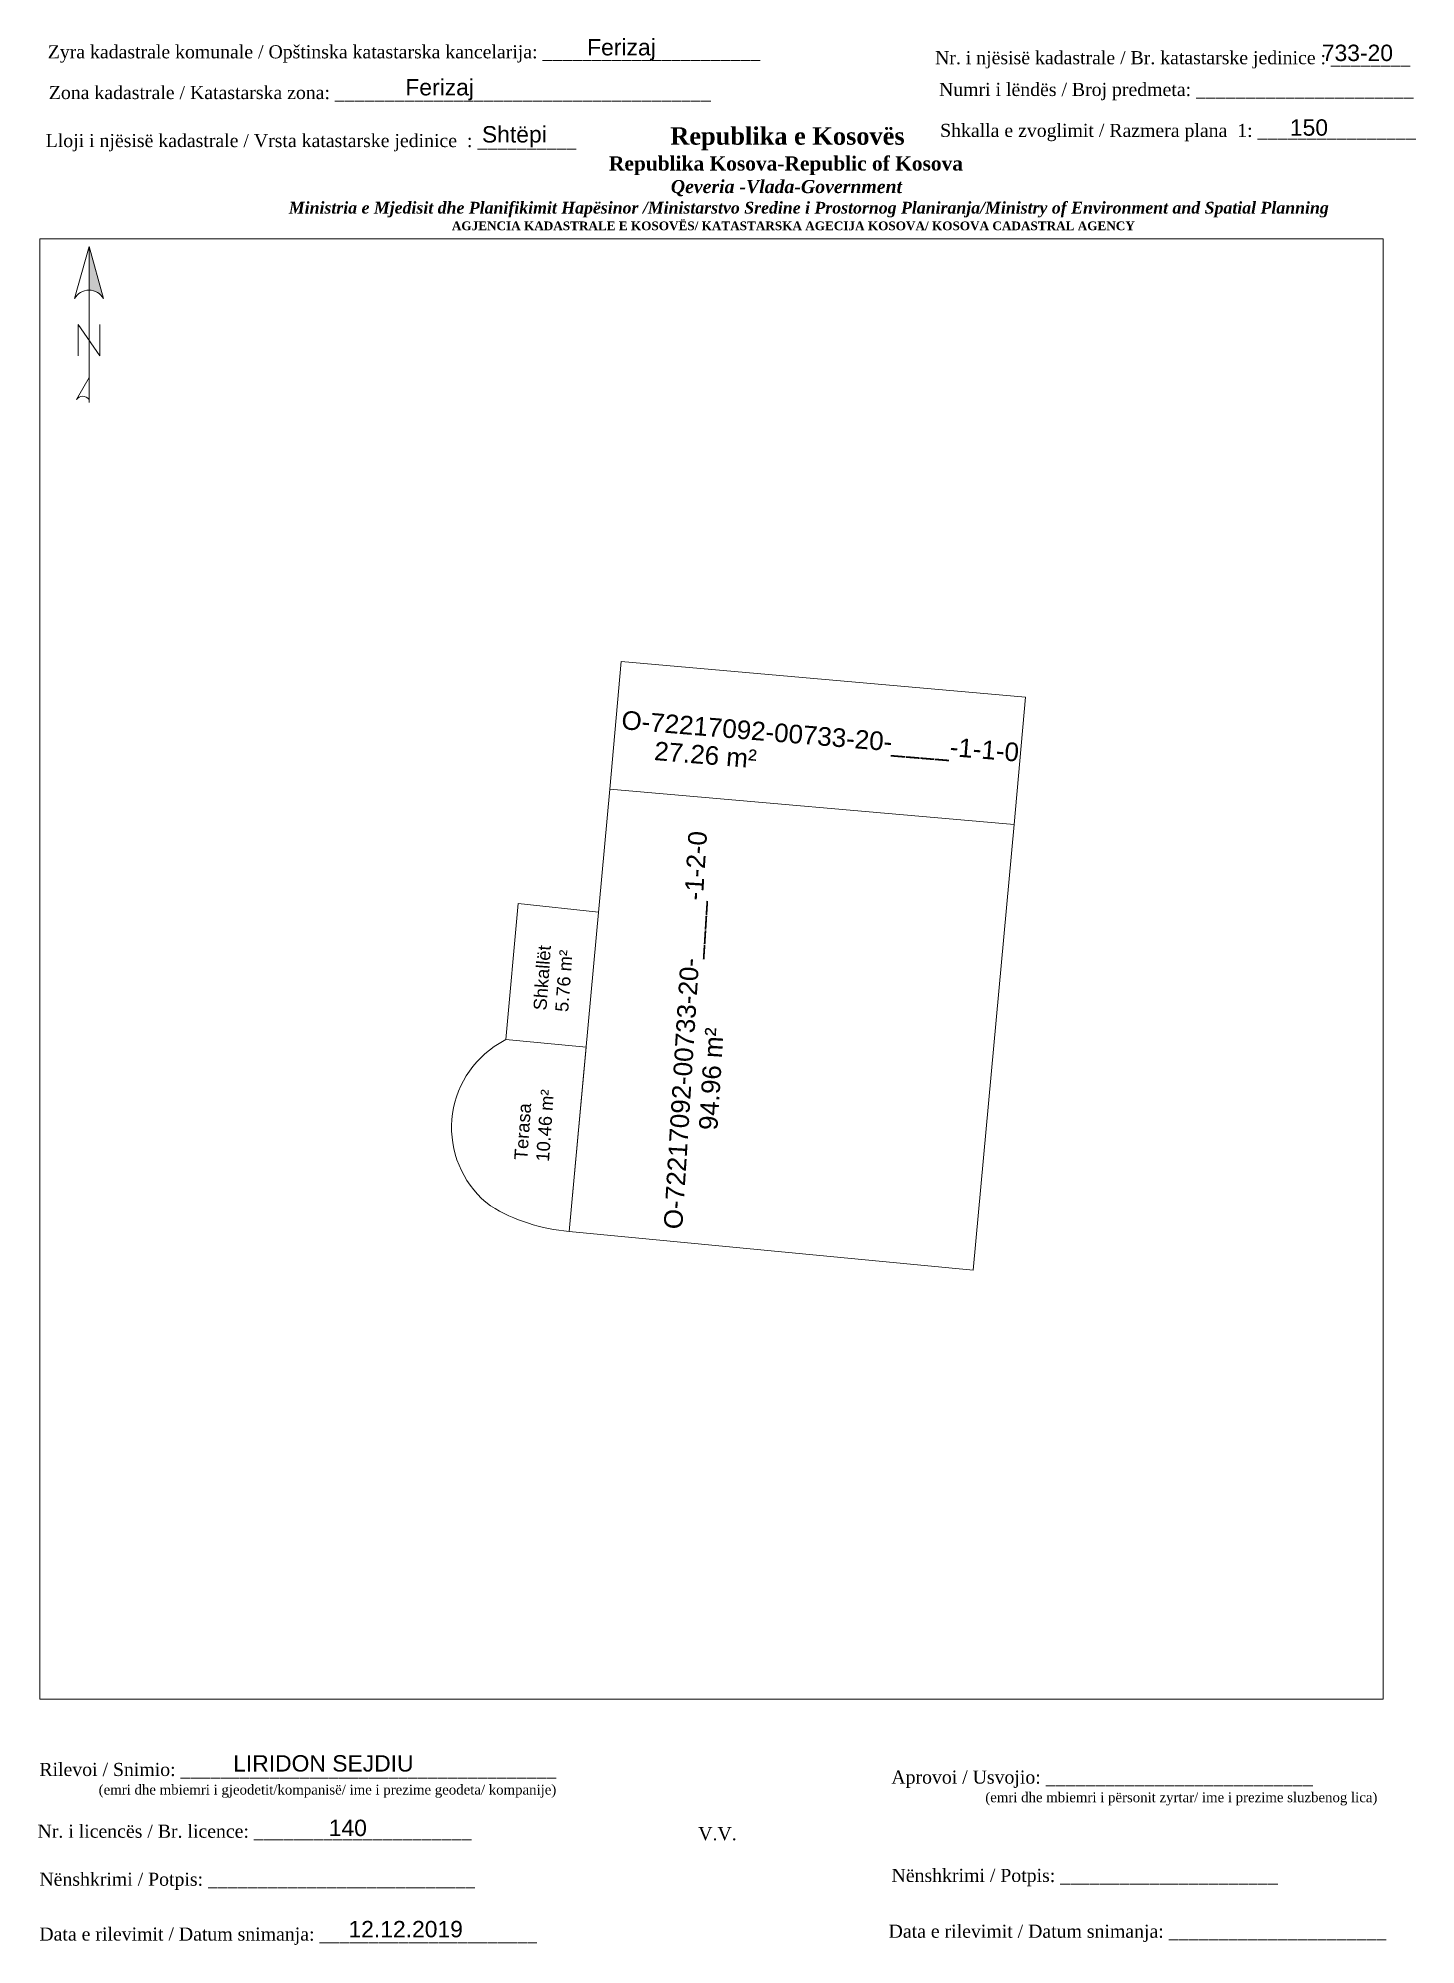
# Paper-space layout 'Perdhesa' of a CAD drawing. Header units: metres, sheet in millimetres. Extents: x 0 to 211, y 0 to 291.
# The model-space entities are those that its viewports show. They can reach past a viewport. Long polylines and large blocks are cut down to what shows.
import ezdxf

# ---------------------------------------------------------------- set-up
doc = ezdxf.new("R2010")
doc.units = ezdxf.units.M
doc.layers.get('0').update_dxf_attribs({"lineweight": 0})
for name, color, linetype, lineweight in [('Etazha 0 terasa', 7, 'Continuous', 0), ('Korniza e jashtme', 7, 'Continuous', 0), ('Korniza e jashtme txt', 7, 'Continuous', 0), ('label', 7, 'Continuous', 0), ('Perdhesa', 7, 'Continuous', 0), ('Shkallet', 7, 'Continuous', 0), ('Siperfaqet', 7, 'Continuous', 0)]:
    doc.layers.add(name, color=color, linetype=linetype, lineweight=lineweight)
doc.styles.get("Standard").update_dxf_attribs({"font": 'arial.ttf'})

# ---------------------------------------------------------------- blocks, each defined once
blk = doc.blocks.new('*U54')
at = {"linetype": 'ByBlock', "lineweight": -2}
blk.add_hatch(color=0, dxfattribs=at).paths.add_polyline_path([(0, 562), (0, 301, -0.269143), (87, 250)])
at = {"color": 0, "linetype": 'ByBlock', "lineweight": -2}
for points in [[(87, 250, 0.580323), (-87, 250), (0, 562), (87, 250), (0, 562), (0, 300)], [(0, -356, 0.5), (-75, -356), (0, -225)]]:
    blk.add_lwpolyline(points, format="xyb", dxfattribs=at)
for points in [[(0, -375), (0, 562)], [(-66, -94), (-66, 94), (66, -94), (66, 94)]]:
    blk.add_lwpolyline(points, dxfattribs=at)

msp = doc.modelspace()

# ---------------------------------------------------------------- linework, layer by layer
at = {"layer": 'Etazha 0 terasa', "elevation": 616.5, "flags": 128}
msp.add_lwpolyline([(7511876.032, 4692114.567, -0.115232), (7511874.233, 4692115.148, -0.511742), (7511874.317, 4692118.799), (7511874.585, 4692118.959), (7511876.426, 4692118.789)], format="xyb", close=True, dxfattribs=at)
at = {"layer": 'Perdhesa', "elevation": 616.5, "flags": 128}
msp.add_lwpolyline([(7511876.967, 4692124.698), (7511877.229, 4692127.619), (7511886.49, 4692126.805), (7511886.228, 4692123.884), (7511885.293, 4692113.68), (7511876.032, 4692114.567)], close=True, dxfattribs=at)
msp.add_lwpolyline([(7511886.228, 4692123.884), (7511876.967, 4692124.698)], dxfattribs=at)
at = {"layer": 'Shkallet', "elevation": 616.5, "flags": 128}
msp.add_lwpolyline([(7511876.709, 4692121.88), (7511874.868, 4692122.074), (7511874.585, 4692118.959), (7511876.426, 4692118.789)], dxfattribs=at)

# ---------------------------------------------------------------- texts
at = {"layer": 'label', "attachment_point": 1}
for s, width, insert, char_height, rotation in [('\\pt4.688;O-72217092-00733-20-____-1-1-0', 9.34647, (7511877.254, 4692126.496), 0.42619, 355.313), ('27.26 m²', 4.76477, (7511878.005, 4692125.788, 0.116), 0.4262, 355.313), ('\\pt4.688;O-72217092-00733-20-____-1-2-0', 9.34647, (7511878.198, 4692114.631, 619.788), 0.42619, 86.4083), ('94.96 m²', 4.76477, (7511879.004, 4692116.901, 619.904), 0.4262, 86.4083)]:
    msp.add_mtext_dynamic_manual_height_columns(s, width=width, gutter_width=0.935, heights=[0], dxfattribs=dict(at, insert=insert, char_height=char_height, rotation=rotation))
at = {"layer": 'Siperfaqet', "char_height": 0.3, "attachment_point": 1, "rotation": 85.946}
for s, insert in [('Shkallët\\P5.76 m²', (7511875.214, 4692119.641, 619.904)), ('Terasa \\P10.46 m²', (7511874.773, 4692116.212, 619.904))]:
    msp.add_mtext_dynamic_manual_height_columns(s, width=4.76477, gutter_width=0.935, heights=[0], dxfattribs=dict(at, insert=insert))

psp = doc.layouts.new('Perdhesa')

# ---------------------------------------------------------------- block references
at = {"xscale": 0.0254, "yscale": 0.0254, "zscale": 0.0254}
psp.add_blockref('*U54', (7.95, 245.33), dxfattribs=at)

# ---------------------------------------------------------------- texts
at = {"layer": 'Korniza e jashtme txt'}
for s, insert, char_height, width, attachment_point in [('Ferizaj', (84.04, 291.31), 2.5, 19.3474, 1), ('{\\fTimes New Roman|b0|i0|c0|p18; Zyra kadastrale komunale / Opštinska katastarska kancelarija: ______________________}', (0.89, 290.36), 2, 114.6874, 1), ('{\\fTimes New Roman|b0|i0|c0|p18;Nr. i njësisë kadastrale / Br. katastarske jedinice : ________}', (137.18, 289.46), 2, 98.5379, 1), ('733-20', (196.26, 290.45), 2.5, 23.5616, 1), ('Ferizaj', (56.27, 285.2), 2.5, 40.037, 1), ('{\\fTimes New Roman|b0|i0|c0|p18; Zona kadastrale / Katastarska zona: ______________________________________}', (1.06, 284.14), 2, 101.8807, 1), ('{\\fTimes New Roman|b0|i0|c0|p18; Numri i lëndës / Broj predmeta: ______________________}', (137.03, 284.61), 2, 83.344, 1), ('{\\fTimes New Roman|b0|i0|c0|p18; Lloji i njësisë kadastrale / Vrsta katastarske jedinice  : __________ }', (0.58, 276.81), 2, 108.0893, 1), ('\\pi77.297;{\\fBook Antiqua|b1|i0|c0|p18;\\H1.333x;Republika e Kosovës\\fTimes New Roman|b1|i0|c0|p18;\\P\\pi67.927;\\fBook Antiqua|b1|i0|c0|p18;\\H0.8125x;Republika Kosova-Republic of Kosova\\fTimes New Roman|b1|i0|c0|p18;\\P\\pi77.378;\\fBook Antiqua|b1|i1|c0|p18;\\H0.9233x;Qeveria -Vlada-Government \\P\\pi13.032,l6,t23.033;\\fTimes New Roman|b1|i1|c0|p18;\\H0.9x;Ministria e Mjedisit dhe Planifikimit Hapësinor /Ministarstvo Sredine i Prostornog Planiranja/Ministry of Environment and Spatial Planning\\P\\pi43.931,l0,tz;\\fBook Antiqua|b1|i0|c0|p18;\\H0.7406x;AGJENCIA KADASTRALE E KOSOVËS/ KATASTARSKA AGECIJA KOSOVA/ KOSOVA CADASTRAL AGENCY}', (19.44, 277.84), 2, 191.8237, 1), ('Shtëpi', (67.97, 278.01), 2.5, 14.2476, 1), ('{\\fTimes New Roman|b0|i0|c0|p18; Shkalla e zvoglimit / Razmera plana  1: ________________}', (137.2, 278.36), 2, 98.5379, 1), ('150', (191.38, 279.05), 2.5, 19.3474, 1), ('LIRIDON SEJDIU', (29.97, 29.26), 2.5, 35.1364, 1), ('{\\fTimes New Roman|b0|i0|c0|p18; Rilevoi / Snimio: ______________________________________\\P             \\H0.75x;(emri dhe mbiemri i gjeodetit/kompanisë/ ime i prezime geodeta/ kompanije)}', (-0.39, 28.08), 2, 87.3883, 1), ('{\\fTimes New Roman|b0|i0|c0|p18; Aprovoi / Usvojio: ___________________________\\P                    \\H0.75x;(emri dhe mbiemri i përsonit zyrtar/ ime i prezime sluzbenog lica)}', (129.75, 26.91), 2, 83.344, 1), ('{\\fTimes New Roman|b0|i0|c0|p18; Nr. i licencës / Br. licence: ______________________\\P                                }', (-0.67, 18.65), 2, 83.344, 1), ('140', (44.57, 19.41), 2.5, 5.2174, 1), ('{\\fTimes New Roman|b0|i0|c0|p18;V.V.                                 }', (101.01, 18.27), 2, 9.4297, 1), ('{\\fTimes New Roman|b0|i0|c0|p18; Nënshkrimi / Potpis: ______________________\\P                                 }', (189.53, 11.9), 2, 83.344, 3), ('{\\fTimes New Roman|b0|i0|c0|p18; Nënshkrimi / Potpis: ___________________________\\P                                 }', (-0.39, 11.32), 2, 83.344, 1), ('{\\fTimes New Roman|b0|i0|c0|p18; Data e rilevimit / Datum snimanja: ______________________\\P                                 }', (-0.39, 2.94), 2, 83.344, 1), ('12.12.2019', (47.58, 3.95), 2.5, 19.3474, 1), ('{\\fTimes New Roman|b0|i0|c0|p18; Data e rilevimit / Datum snimanja: ______________________\\P                                 }', (206.1, 3.38), 2, 83.344, 3)]:
    psp.add_mtext(s, dxfattribs=dict(at, insert=insert, char_height=char_height, width=width, attachment_point=attachment_point))

# ---------------------------------------------------------------- viewports
at = {"layer": 'Korniza e jashtme', "view_target_point": (7499131.095, 4689980.516), "view_twist_angle": 360}
psp.add_viewport(center=(103.03, 149.32), size=(205.19, 222.973), view_center_point=(12748.2, 2140.062), view_height=33.4459, dxfattribs=at)

doc.saveas('drawing.dxf')
